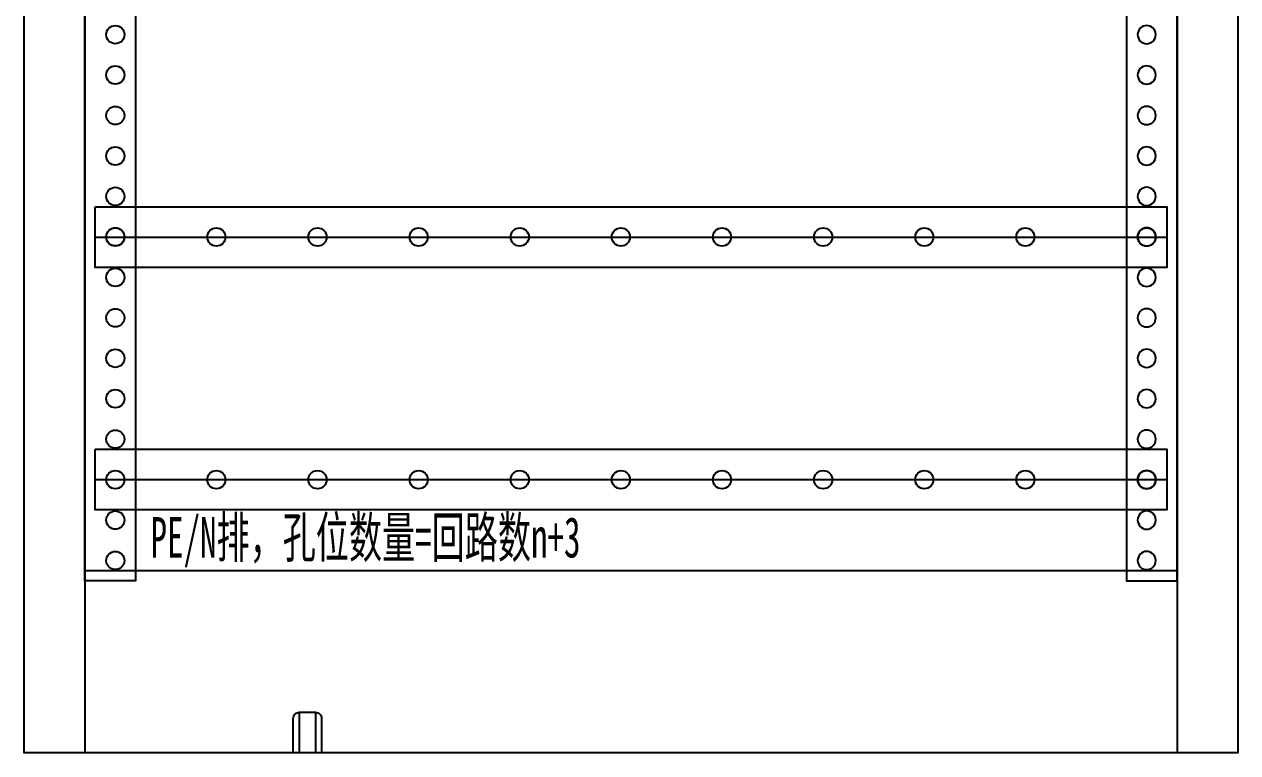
# Model space of a CAD drawing. Extents: x 1529396 to 1529996, y 398123 to 399723.
# Drawn here: x 1529396 to 1529996, y 398123 to 398483 of the extents above; entities that cross this region are included whole.
import ezdxf
from ezdxf.enums import TextEntityAlignment as Align

# ---------------------------------------------------------------- set-up
doc = ezdxf.new("R2010")
doc.units = 0
doc.header["$MEASUREMENT"] = 0
doc.linetypes.add('LYJS-XX', pattern=[0.35, 0.25, -0.1])
doc.layers.add('LY-JS-BJ', color=7, linetype='Continuous')
doc.layers.add('布置图', color=20, linetype='Continuous')
doc.styles.add('宋体', font='', dxfattribs={"width": 0.8, "height": 3.5})
doc.styles.get('宋体').set_extended_font_data('SimSun')

# ---------------------------------------------------------------- blocks, each defined once
blk = doc.blocks.new('*U24')
at = {"layer": 'LY-JS-BJ', "color": 6}
blk.add_circle((0, 0), 4.5, dxfattribs=at)
blk = doc.blocks.new('*U25')
at = {"layer": 'LY-JS-BJ', "color": 0, "linetype": 'ByBlock', "lineweight": -2, "transparency": 16777216}
for p in [(0, -1120), (0, -1140), (0, -1160), (0, -1180), (0, -1200), (0, -1220), (0, -1240), (0, -1260), (0, -1280), (0, -1300), (0, -1320), (0, -1340), (0, -1360), (0, -1380)]:
    blk.add_blockref('*U24', p, dxfattribs=at)
blk = doc.blocks.new('*U26')
at = {"layer": 'LY-JS-BJ', "color": 0}
blk.add_circle((0, 0), 4.5, dxfattribs=at)
blk = doc.blocks.new('*U27')
at = {"layer": 'LY-JS-BJ', "color": 0, "linetype": 'ByBlock', "lineweight": -2, "transparency": 16777216}
for p in [(0, 0), (50, 0), (100, 0), (150, 0), (200, 0), (250, 0), (300, 0), (350, 0), (400, 0)]:
    blk.add_blockref('*U26', p, dxfattribs=at)
blk = doc.blocks.new('A$C7A207737')
at = {"layer": 'LY-JS-BJ', "color": 4, "linetype": 'LYJS-XX'}
for p, q in [((-10, 119.93), (520, 119.93)), ((-10, 0), (520, 0))]:
    blk.add_line(p, q, dxfattribs=at)
at = {"layer": 'LY-JS-BJ', "color": 0}
for points in [[(-10, 134.93), (520, 134.93), (520, 104.93), (-10, 104.93)], [(-10, 15), (520, 15), (520, -15), (-10, -15)]]:
    blk.add_lwpolyline(points, close=True, dxfattribs=at)
for centre in [(0, 119.93), (510, 119.93), (0, 0), (510, 0)]:
    blk.add_circle(centre, 4.5, dxfattribs=at)
for p in [(50, 119.93), (50, 0)]:
    blk.add_blockref('*U27', p, dxfattribs=at)
at = {"layer": 'LY-JS-BJ', "color": 4, "style": '宋体', "width": 0.6}
blk.add_text('PE/N排，孔位数量=回路数n+3', height=20, dxfattribs=at).set_placement((17.41, -28.5), align=Align.MIDDLE_LEFT)
blk = doc.blocks.new('*U29')
at = {"layer": 'LY-JS-BJ', "color": 6}
blk.add_circle((0, 0), 4.5, dxfattribs=at)
blk = doc.blocks.new('*U30')
at = {"layer": 'LY-JS-BJ', "color": 0, "linetype": 'ByBlock', "lineweight": -2, "transparency": 16777216}
for p in [(0, -1120), (0, -1140), (0, -1160), (0, -1180), (0, -1200), (0, -1220), (0, -1240), (0, -1260), (0, -1280), (0, -1300), (0, -1320), (0, -1340), (0, -1360), (0, -1380)]:
    blk.add_blockref('*U29', p, dxfattribs=at)
blk = doc.blocks.new('A$C11EF57A1')
at = {"layer": 'LY-JS-BJ', "color": 0, "ltscale": 2}
for p, q in [((-4, 20), (-4, 0)), ((4, 20), (4, 0))]:
    blk.add_line(p, q, dxfattribs=at)
blk.add_lwpolyline([(-4, 20), (4, 20, -0.414214), (7, 17), (7, 0), (-7, 0), (-7, 17, -0.414214)], format="xyb", close=True, dxfattribs=at)

msp = doc.modelspace()

# ---------------------------------------------------------------- linework, layer by layer
at = {"layer": 'LY-JS-BJ', "color": 6, "ltscale": 50}
for points in [[(1529425.84, 399667.72), (1529425.84, 398122.72)], [(1529965.84, 399667.72), (1529965.84, 398122.72)], [(1529425.84, 398212.72), (1529965.84, 398212.72)]]:
    msp.add_lwpolyline(points, dxfattribs=at)
at = {"layer": 'LY-JS-BJ', "color": 6, "lineweight": -3}
for points in [[(1529450.84, 399607.72), (1529450.84, 398207.72), (1529425.84, 398207.72), (1529425.84, 399607.72)], [(1529940.84, 399607.72), (1529940.84, 398207.72), (1529965.84, 398207.72), (1529965.84, 399607.72)]]:
    msp.add_lwpolyline(points, close=True, dxfattribs=at)
at = {"layer": '布置图', "ltscale": 50}
msp.add_lwpolyline([(1529395.84, 399722.72), (1529995.84, 399722.72), (1529995.84, 398122.72), (1529395.84, 398122.72)], close=True, dxfattribs=at)

# ---------------------------------------------------------------- block references
at = {"layer": 'LY-JS-BJ', "color": 6, "lineweight": -3}
for name, p in [('*U30', (1529440.84, 399597.72)), ('A$C7A207737', (1529440.84, 398257.72))]:
    msp.add_blockref(name, p, dxfattribs=at)
at = {"layer": 'LY-JS-BJ', "color": 6, "lineweight": -3, "xscale": -1}
msp.add_blockref('*U25', (1529950.84, 399597.72), dxfattribs=at)
at = {"layer": 'LY-JS-BJ', "color": 6, "lineweight": -3, "ltscale": 2}
msp.add_blockref('A$C11EF57A1', (1529535.84, 398122.72), dxfattribs=at)

doc.saveas('drawing.dxf')
